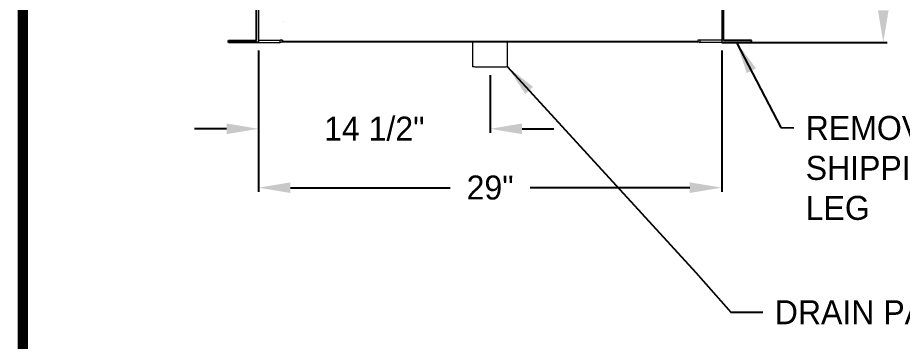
# Model space of a CAD drawing. Extents: x 6 to 271, y -23 to 146.
# Drawn here: x 10.7 to 66.1, y 24.6 to 44.9 of the extents above; entities that cross this region are included whole.
import ezdxf

# ---------------------------------------------------------------- set-up
doc = ezdxf.new("R2010")
doc.units = 0
doc.header["$MEASUREMENT"] = 0
doc.layers.get('0').update_dxf_attribs({"linetype": 'CONTINUOUS'})
doc.layers.get('Defpoints').update_dxf_attribs({"linetype": 'CONTINUOUS'})
doc.dimstyles.get("Standard").update_dxf_attribs({"dimtxt": 1.5, "dimasz": 2, "dimexe": 0.25, "dimexo": 0.5, "dimgap": 0.75, "dimtad": 0, "dimtih": 1, "dimtoh": 1, "dimdec": 4, "dimzin": 0, "dimdsep": 46, "dimlunit": 5, "dimtxsty": 'STANDARD', "dimcen": 0.125, "dimclrd": 1, "dimclre": 1, "dimclrt": 1, "dimadec": 0, "dimazin": 0, "dimtfac": 1, "dimtdec": 4, "dimtofl": 0, "dimtmove": 0, "dimatfit": 3, "dimfxl": 1, "dimfrac": 2, "dimtolj": 1, "dimtzin": 0, "dimarcsym": 0})

# ---------------------------------------------------------------- blocks, each defined once
blk = doc.blocks.new('*D22')
at = {"color": 7, "lineweight": -2}
for p, q in [((25.769, 42.828), (25.769, 33.989)), ((54.769, 42.828), (54.769, 33.989)), ((27.769, 34.239), (37.769, 34.239)), ((52.769, 34.239), (42.769, 34.239))]:
    blk.add_line(p, q, dxfattribs=at)
at = {"color": 7}
for points in [[(27.769, 34.572), (27.769, 33.905), (25.769, 34.239)], [(52.769, 34.572), (52.769, 33.905), (54.769, 34.239)]]:
    blk.add_solid(points, dxfattribs=at)
at = {"layer": 'Defpoints', "color": 0}
for p in [(25.769, 43.328), (54.769, 43.328), (54.769, 34.239)]:
    blk.add_point(p, dxfattribs=at)
at = {"color": 7, "insert": (40.269, 34.239), "char_height": 1.5, "attachment_point": 5}
blk.add_mtext('\\A1;29"', dxfattribs=at)
blk = doc.blocks.new('*D23')
at = {"color": 7, "lineweight": -2}
for p, q in [((25.769, 42.828), (25.769, 37.672)), ((40.269, 41.278), (40.269, 37.672)), ((23.769, 37.922), (21.769, 37.922)), ((42.269, 37.922), (44.269, 37.922))]:
    blk.add_line(p, q, dxfattribs=at)
at = {"color": 7}
for points in [[(23.769, 38.255), (23.769, 37.589), (25.769, 37.922)], [(42.269, 38.255), (42.269, 37.589), (40.269, 37.922)]]:
    blk.add_solid(points, dxfattribs=at)
at = {"layer": 'Defpoints', "color": 0}
for p in [(25.769, 43.328), (40.269, 41.778), (25.769, 37.922)]:
    blk.add_point(p, dxfattribs=at)
at = {"color": 7, "insert": (33.019, 37.922), "char_height": 1.5, "attachment_point": 5}
blk.add_mtext('\\A1;14 1/2"', dxfattribs=at)

msp = doc.modelspace()

# ---------------------------------------------------------------- linework, layer by layer
at = {"color": 0, "linetype": 'Continuous', "lineweight": 15}
for p, q in [((25.76868, 76.44268), (25.76868, 43.46368)), ((54.76868, 76.44268), (54.76868, 43.46368)), ((25.76868, 43.46368), (27.13318, 43.46368)), ((25.76868, 43.46268), (25.76868, 43.32818)), ((25.76868, 43.46268), (27.13318, 43.46268)), ((25.76868, 43.32818), (27.13318, 43.32818)), ((27.26868, 43.46368), (27.13318, 43.46368)), ((27.13318, 43.32818), (27.13318, 43.46268)), ((27.26868, 43.46368), (27.26868, 43.38156)), ((27.26868, 43.38156), (27.31868, 43.38156)), ((53.21768, 43.38156), (27.31968, 43.38156)), ((27.31968, 43.38056), (27.31968, 43.38156)), ((27.31968, 43.38056), (27.31968, 43.33057)), ((53.21768, 43.3314), (27.31968, 43.3314)), ((53.21768, 43.38156), (53.21768, 43.38056)), ((53.21768, 43.33057), (53.21768, 43.38056)), ((53.21868, 43.38156), (53.26868, 43.38156)), ((53.40418, 43.46368), (53.26868, 43.46368)), ((53.26868, 43.46368), (53.26868, 43.38156)), ((54.76868, 43.46368), (53.40418, 43.46368)), ((53.40418, 43.46268), (53.40418, 43.32818)), ((54.76868, 43.46268), (53.40418, 43.46268)), ((54.76868, 43.32818), (53.40418, 43.32818)), ((54.76868, 43.46268), (54.76868, 43.32818)), ((54.76868, 43.46268), (54.76868, 43.32818))]:
    msp.add_line(p, q, dxfattribs=at)
at = {"color": 0}
for p, q in [((25.64368, 43.45318), (25.64368, 46.45318)), ((54.89368, 43.45318), (54.89368, 46.45318)), ((23.89368, 43.32818), (23.89368, 43.45318)), ((23.89368, 43.45318), (25.64368, 43.45318)), ((25.76868, 43.32818), (23.89368, 43.32818)), ((54.76868, 43.32818), (56.64368, 43.32818)), ((56.64368, 43.45318), (54.89368, 43.45318)), ((55.26868, 43.32818), (65.13799, 43.32818)), ((56.64368, 43.32818), (56.64368, 43.45318))]:
    msp.add_line(p, q, dxfattribs=at)
at = {"color": 0, "const_width": 0.63999}
msp.add_lwpolyline([(11.00839, -18.24898), (267.00583, -18.24898), (267.00583, 141.74942), (11.00839, 141.74942), (11.00839, -18.24898)], dxfattribs=at)
at = {"color": 0, "linetype": 'Continuous', "lineweight": 15, "flags": 128}
msp.add_lwpolyline([(41.36243, 41.79543), (41.35691, 41.79363), (41.33731, 41.79161), (41.30377, 41.78963), (41.25674, 41.78774), (41.19683, 41.78594), (41.12482, 41.78427), (41.04165, 41.78274), (40.9484, 41.78138), (40.84629, 41.7802), (40.73665, 41.77922), (40.62091, 41.77845), (40.50058, 41.7779), (40.37722, 41.77758), (40.25245, 41.7775), (40.1279, 41.77765), (40.00517, 41.77802), (39.88588, 41.77863), (39.77159, 41.77946), (39.66377, 41.78049), (39.56384, 41.78172), (39.4731, 41.78312), (39.39272, 41.78469), (39.32377, 41.7864), (39.26714, 41.78822), (39.22356, 41.79014), (39.19361, 41.79213), (39.17767, 41.79416), (39.17493, 41.79543)], dxfattribs=at)
at = {"color": 0, "linetype": 'Continuous', "lineweight": 15}
for centre, radius, start, end in [((27.31968, 44.61107), 0.001, 180.018777, 269.981223), ((27.13318, 43.46368), 0.001, 270, 0), ((27.13318, 43.46368), 0.1355, 270, 0), ((27.31968, 43.38156), 0.051, 180.001564, 270.005027), ((27.31968, 43.38156), 0.000998, 179.913091, 270.086909), ((53.21768, 43.38156), 0.000998, 269.913091, 0.086909), ((53.21769, 43.38156), 0.051, 269.994973, 359.998436), ((53.40418, 43.46368), 0.1355, 180, 270), ((53.40418, 43.46368), 0.001, 180, 270)]:
    msp.add_arc(centre, radius, start, end, dxfattribs=at)
for points in [[(39.17493, 43.3314), (39.17493, 41.79543)], [(41.36243, 41.79543), (41.36243, 43.3314)]]:
    msp.add_open_spline(points, degree=1, dxfattribs=at)
at = {"color": 0}
msp.add_solid([(64.55466, 45.32818), (65.22132, 45.32818), (64.88799, 43.32818)], dxfattribs=at)

# ---------------------------------------------------------------- texts
at = {"color": 0, "char_height": 1.5, "attachment_point": 1}
for s, insert in [('REMOVABLE\\PSHIPPING\\PLEG', (60.02963, 38.72569)), ('DRAIN PAN WITH 1 1/2" FPT', (58.09359, 27.19656))]:
    msp.add_mtext(s, dxfattribs=dict(at, insert=insert))

# ---------------------------------------------------------------- dimensions: what is measured, and where the dimension line sits
at = {"color": 0}
dim = msp.add_linear_dim(base=(25.76868, 37.92214), p1=(40.26868, 41.77751), p2=(25.76868, 43.32818), dimstyle='Standard', override={"dimpost": '"', "dimclrd": 7, "dimclre": 7, "dimclrt": 7}, dxfattribs=at)
dim.commit()
dim.dimension.update_dxf_attribs({"geometry": '*D23', "text_midpoint": (33.01868, 37.92214)})
dim = msp.add_linear_dim(base=(54.76868, 34.23871), p1=(25.76868, 43.32818), p2=(54.76868, 43.32818), dimstyle='Standard', override={"dimpost": '"', "dimclrd": 7, "dimclre": 7, "dimclrt": 7}, dxfattribs=at)
dim.commit()
dim.dimension.update_dxf_attribs({"geometry": '*D22', "text_midpoint": (40.26868, 34.23871), "dimtype": 160})

# ---------------------------------------------------------------- leaders
at = {"color": 0, "annotation_type": 0, "has_hookline": 1}
for points, hookline_direction, text_width in [([(55.70618, 43.32818), (58.466, 38.00473), (59.27963, 37.97569)], 1, 13.5), ([(41.36243, 41.79543), (53.16128, 28.93627), (55.34359, 26.44656), (57.34359, 26.44656)], 0, 35)]:
    msp.add_leader(points, dimstyle='Standard', override={"dimclrd": 7, "dimclre": 7, "dimclrt": 7}, dxfattribs=dict(at, hookline_direction=hookline_direction, text_width=text_width))

doc.saveas('drawing.dxf')
